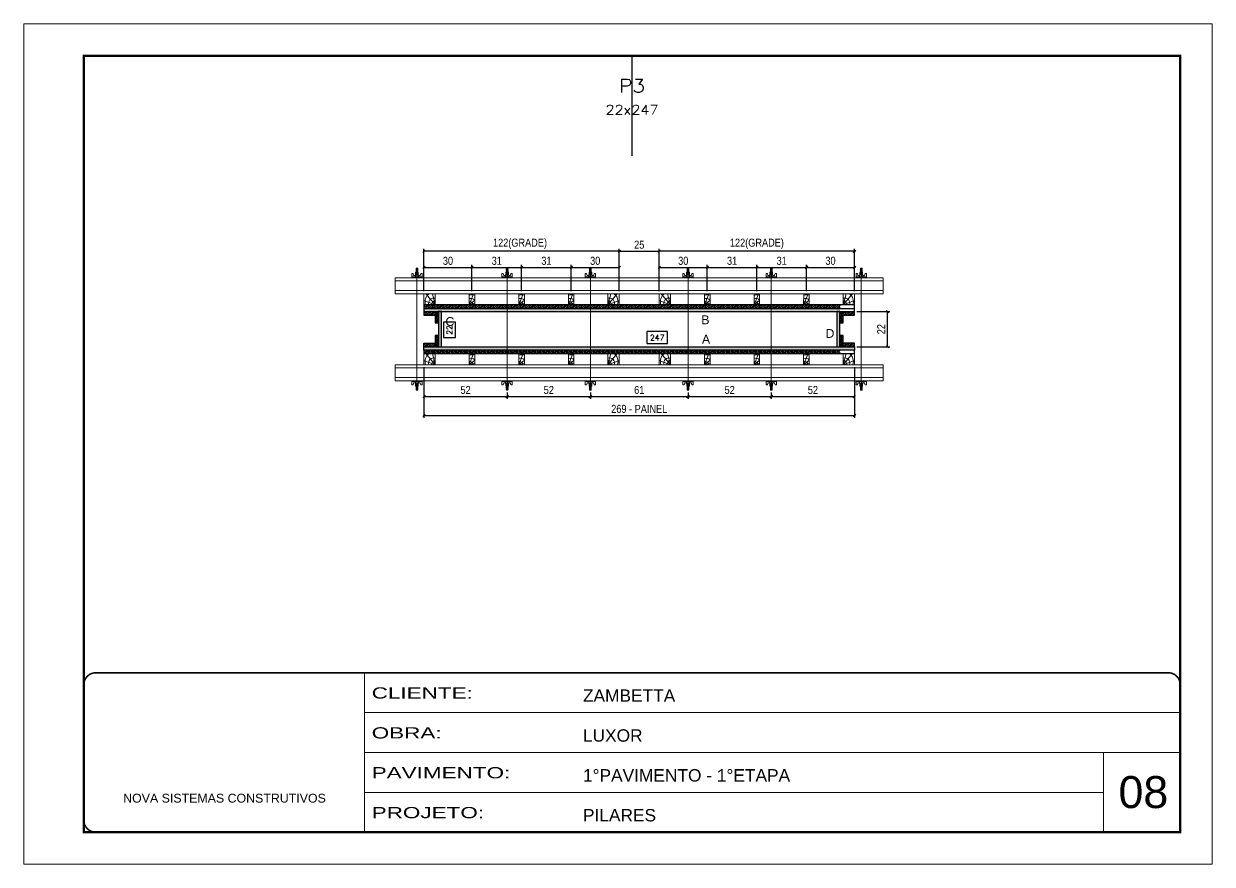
# Model space of a CAD drawing. Extents: x 14400 to 24104, y -21631 to 6985.
# Drawn here: x 19182 to 20667, y 4786 to 5836 of the extents above; entities that cross this region are included whole.
import ezdxf
from ezdxf.enums import TextEntityAlignment as Align

# ---------------------------------------------------------------- set-up
doc = ezdxf.new("R2010")
doc.units = 0
for name, pattern in [('CONTINUO', [0]), ('DASHED', [0.75, 0.5, -0.25]), ('HIDDEN', [0.375, 0.25, -0.125])]:
    doc.linetypes.add(name, pattern=pattern)
for name, color, linetype, lineweight in [('CARIMBO', 255, 'Continuous', 9), ('Folhas', 255, 'Continuous', 9), ('Hachura', 251, 'Continuous', 9), ('Madeira', 126, 'Continuous', 18), ('Perfil Metálico', 224, 'Continuous', 18), ('SARRAFO DE PRESSAO', 251, 'DASHED', 9), ('Texto Seção', 7, 'Continuous', 15)]:
    doc.layers.add(name, color=color, linetype=linetype, lineweight=lineweight)
for name, color, linetype in [('CHAPA', 1, 'Continuous'), ('COTA', 241, 'Continuous'), ('SARRAFO', 251, 'Continuous'), ('Texto de Titulo', 7, 'Continuous'), ('Texto Qtd Sarr', 242, 'Continuous'), ('TEXTO_GERAL', 7, 'Continuous')]:
    doc.layers.add(name, color=color, linetype=linetype)
doc.styles.add('ARIAL', font='arial.ttf')
doc.styles.add('COTA TECNICA 2X', font='techl___.ttf', dxfattribs={"height": 10})
doc.styles.add('ROMANS', font='romans.shx')
doc.styles.add('Tecnologia', font='')
doc.styles.get('Tecnologia').set_extended_font_data('Forgotten Futurist')
doc.dimstyles.new('SECAO PILAR', dxfattribs={"dimtxt": 10, "dimasz": 3, "dimexe": 3, "dimexo": 3, "dimgap": 3, "dimtad": 1, "dimdec": 1, "dimlfac": 0.5, "dimzin": 12, "dimdsep": 46, "dimtxsty": 'COTA TECNICA 2X', "dimblk1": 'OBLIQUE', "dimblk2": 'OBLIQUE', "dimsah": 1, "dimcen": 0.9, "dimclrd": 256, "dimclre": 256, "dimclrt": 256, "dimadec": 1, "dimazin": 3, "dimtfac": 1, "dimtdec": 1, "dimtmove": 0, "dimatfit": 3, "dimfxl": 1, "dimtolj": 1, "dimtzin": 12, "dimarcsym": 0})
doc.dimstyles.new('SECÇÃO 2', dxfattribs={"dimtxt": 7, "dimasz": 6, "dimexe": 0.18, "dimexo": 2, "dimgap": -4, "dimtad": 3, "dimdec": 1, "dimlfac": 0.5, "dimzin": 12, "dimdsep": 46, "dimtxsty": 'ROMANS', "dimblk": 'ARCHTICK', "dimcen": 0.09, "dimse1": 1, "dimse2": 1, "dimsd1": 1, "dimsd2": 1, "dimclrd": 180, "dimclre": 5, "dimclrt": 1, "dimadec": 0, "dimazin": 3, "dimtfac": 1, "dimtdec": 1, "dimtofl": 0, "dimtmove": 0, "dimatfit": 3, "dimldrblk": 'ARCHTICK', "dimfxl": 1, "dimtolj": 1, "dimtzin": 0, "dimarcsym": 0})

# ---------------------------------------------------------------- blocks, each defined once
blk = doc.blocks.new('9999999999')
at = {"color": 30, "linetype": 'CONTINUO'}
for p, q in [((98564.6, 34230.2), (98564.6, 34429.4)), ((98564.6, 34379.6), (99584, 34379.6)), ((98564.6, 34329.8), (99488, 34329.8)), ((99584, 34329.8), (99488, 34329.8)), ((99488, 34329.8), (99488, 34230.2)), ((98564.6, 34280), (99488, 34280))]:
    blk.add_line(p, q, dxfattribs=at)
at = {"color": 30, "linetype": 'CONTINUO', "const_width": 2}
blk.add_lwpolyline([(99584, 34230.2), (99584, 34414.4, 0.414214), (99569, 34429.4), (98229, 34429.4, 0.414214), (98214, 34414.4), (98214, 34245.2, 0.414214), (98229, 34230.2), (99584, 34230.2)], format="xyb", dxfattribs=at)
at = {"layer": 'Folhas'}
blk.add_lwpolyline([(98139, 34190.2), (99624, 34190.2), (99624, 35240.2), (98139, 35240.2)], close=True, dxfattribs=at)
at = {"layer": 'Folhas', "color": 30, "const_width": 3}
blk.add_lwpolyline([(98214, 34230.2), (99584, 34230.2), (99584, 35200.2), (98214, 35200.2)], close=True, dxfattribs=at)
at = {"color": 7, "linetype": 'Continuous', "ltscale": 5, "style": 'ARIAL'}
for s, height, p in [('ZAMBETTA', 15.48, (98837.7, 34393.1)), ('LUXOR', 15.48, (98837.7, 34343.3)), ('1°PAVIMENTO - 1°ETAPA', 15.483, (98837.7, 34293.5)), ('NOVA SISTEMAS CONSTRUTIVOS', 11.059, (98263.2, 34267.2)), ('PILARES', 15.48, (98837.7, 34243.7))]:
    blk.add_text(s, height=height, dxfattribs=at).set_placement(p)
at = {"layer": 'Folhas', "color": 7, "style": 'Tecnologia', "width": 1.5}
for s, p in [('CLIENTE:', (98573.7, 34397.2)), ('OBRA:', (98573.7, 34347.3)), ('PAVIMENTO:', (98573.7, 34297.5)), ('PROJETO:', (98573.7, 34247.7))]:
    blk.add_text(s, height=14, dxfattribs=at).set_placement(p)
blk = doc.blocks.new('*D717')
at = {"layer": 'COTA', "color": 180, "lineweight": -2, "transparency": 16777216}
for p, q in [((19721.4, 5463.3), (19706.4, 5463.3)), ((19706.4, 5463.3), (19706.4, 5444)), ((19721.4, 5444), (19721.4, 5463.3)), ((19706.4, 5444), (19721.4, 5444))]:
    blk.add_line(p, q, dxfattribs=at)
at = {"layer": 'Defpoints', "color": 0, "transparency": 16777216}
for p in [(19721.3, 5476.6), (19721.3, 5432.6), (19725.4, 5432.6)]:
    blk.add_point(p, dxfattribs=at)
at = {"layer": 'COTA', "color": 1, "transparency": 16777216, "insert": (19713.9, 5453.6), "char_height": 7, "attachment_point": 5, "rotation": 90, "style": 'ROMANS'}
blk.add_mtext('\\A1;22', dxfattribs=at)
blk = doc.blocks.new('_ArchTick')
at = {"color": 0, "linetype": 'ByBlock', "const_width": 0.15}
blk.add_lwpolyline([(-0.5, -0.5), (0.5, 0.5)], dxfattribs=at)
blk = doc.blocks.new('*D718')
at = {"layer": 'COTA', "color": 180, "lineweight": -2, "transparency": 16777216}
for p, q in [((19986.5, 5451.6), (19960.5, 5451.6)), ((19960.5, 5451.6), (19960.5, 5436.6)), ((19986.5, 5436.6), (19986.5, 5451.6)), ((19960.5, 5436.6), (19986.5, 5436.6))]:
    blk.add_line(p, q, dxfattribs=at)
at = {"layer": 'Defpoints', "color": 0, "transparency": 16777216}
for p in [(19704, 5432.6), (20198, 5432.6), (20198, 5432.6)]:
    blk.add_point(p, dxfattribs=at)
at = {"layer": 'COTA', "color": 1, "transparency": 16777216, "insert": (19973.5, 5444.1), "char_height": 7, "attachment_point": 5, "style": 'ROMANS'}
blk.add_mtext('\\A1;247', dxfattribs=at)
blk = doc.blocks.new('_Oblique')
at = {"color": 0, "linetype": 'ByBlock', "lineweight": -2}
blk.add_line((-0.5, -0.5), (0.5, 0.5), dxfattribs=at)
blk = doc.blocks.new('*D719')
at = {"layer": 'COTA', "lineweight": -2, "transparency": 16777216}
for p, q in [((19682, 5407.2), (19682, 5343.9)), ((20220, 5407.2), (20220, 5343.9)), ((19682, 5346.9), (20220, 5346.9))]:
    blk.add_line(p, q, dxfattribs=at)
at = {"layer": 'Defpoints', "color": 0, "transparency": 16777216}
for p in [(19682, 5410.2), (20220, 5410.2), (20220, 5346.9)]:
    blk.add_point(p, dxfattribs=at)
at = {"layer": 'COTA', "lineweight": -2, "transparency": 16777216, "xscale": 3, "yscale": 3, "zscale": 3, "rotation": 180}
blk.add_blockref('_Oblique', (19682, 5346.9), dxfattribs=at)
at = {"layer": 'COTA', "lineweight": -2, "transparency": 16777216, "xscale": 3, "yscale": 3, "zscale": 3}
blk.add_blockref('_Oblique', (20220, 5346.9), dxfattribs=at)
at = {"layer": 'COTA', "transparency": 16777216, "insert": (19951, 5355), "char_height": 10, "attachment_point": 5, "style": 'COTA TECNICA 2X'}
blk.add_mtext('\\A1;269 - PAINEL', dxfattribs=at)
blk = doc.blocks.new('*D720')
at = {"layer": 'COTA', "lineweight": -2, "transparency": 16777216}
for p, q in [((19682, 5407.2), (19682, 5367.5)), ((19682, 5370.5), (19786, 5370.5)), ((19786, 5375.4), (19786, 5367.5))]:
    blk.add_line(p, q, dxfattribs=at)
at = {"layer": 'Defpoints', "color": 0, "transparency": 16777216}
for p in [(19682, 5410.2), (19786, 5378.4), (19786, 5370.5)]:
    blk.add_point(p, dxfattribs=at)
at = {"layer": 'COTA', "lineweight": -2, "transparency": 16777216, "xscale": 3, "yscale": 3, "zscale": 3, "rotation": 180}
blk.add_blockref('_Oblique', (19682, 5370.5), dxfattribs=at)
at = {"layer": 'COTA', "lineweight": -2, "transparency": 16777216, "xscale": 3, "yscale": 3, "zscale": 3}
blk.add_blockref('_Oblique', (19786, 5370.5), dxfattribs=at)
at = {"layer": 'COTA', "transparency": 16777216, "insert": (19734, 5378.6), "char_height": 10, "attachment_point": 5, "style": 'COTA TECNICA 2X'}
blk.add_mtext('\\A1;52', dxfattribs=at)
blk = doc.blocks.new('C')
at = {"layer": 'Hachura', "color": 0}
for p, q in [((0, 3.22), (0, -3.22)), ((0.45, 3.22), (0, 3.22)), ((0.46, 3.16), (0, 3.16)), ((0.46, 3.05), (0, 3.05)), ((0.46, 2.88), (0, 2.88)), ((0, 2.75), (0, -1.16)), ((0.46, 2.65), (0, 2.65)), ((0.46, 2.23), (0, 2.23)), ((0.46, 1.51), (0, 1.51)), ((0.39, 0.49), (0.17, 0.49)), ((0.45, -3.23), (0.45, 3.22)), ((0.45, 3.22), (2.58, 3.22)), ((1.74, 0.97), (0.45, 0.97)), ((1.45, 0.1), (0.45, 0.1)), ((1.35, 1.94), (1.35, 0.96)), ((2.58, 2.39), (1.47, 2.09)), ((1.74, -0.97), (1.74, 0.97)), ((1.74, 0.97), (1.74, 0.84)), ((1.74, 0.97), (1.74, 0.84)), ((1.74, 0.84), (3.35, 0.84)), ((3.35, 0.45), (1.74, 0.45)), ((2.58, 3.22), (2.58, 2.39)), ((3.32, 0.84), (3.32, -0.84)), ((3.35, 0.84), (3.35, -0.84)), ((3.68, 0.45), (3.35, 0.45)), ((3.84, -0.52), (3.35, 0.45)), ((3.35, 0.06), (3.67, -0.57)), ((3.68, 0.45), (4.16, -0.52)), ((3.72, 0.5), (4.25, -0.57)), ((4.37, -0.55), (3.83, 0.53)), ((4.15, 0.45), (3.93, 0.45)), ((4.42, -0.52), (3.93, 0.45)), ((4.15, 0.45), (4.26, 0.45)), ((4.26, 0.45), (4.74, -0.52)), ((4.3, 0.5), (4.83, -0.57)), ((4.95, -0.55), (4.41, 0.53)), ((4.51, 0.45), (4.84, 0.45)), ((5, -0.52), (4.51, 0.45)), ((4.84, 0.45), (5.32, -0.52)), ((4.88, 0.5), (5.41, -0.57)), ((5.53, -0.55), (4.99, 0.53)), ((5.58, -0.52), (5.09, 0.45)), ((5.42, 0.45), (5.09, 0.45)), ((5.58, -0.52), (5.09, 0.45)), ((5.42, 0.45), (5.74, -0.19)), ((5.46, 0.5), (5.74, -0.07)), ((5.74, 0.19), (5.57, 0.53)), ((5.74, 0.32), (5.68, 0.45)), ((5.68, 0.45), (5.74, 0.45)), ((5.74, 0.45), (5.9, 0.29)), ((5.74, 0.45), (5.74, -0.52)), ((5.9, -0.36), (5.9, 0.29)), ((0.45, 0), (0, 0)), ((0.46, -1.52), (0, -1.52)), ((0.46, -2.23), (0, -2.23)), ((0.46, -2.65), (0, -2.65)), ((0.46, -2.88), (0, -2.88)), ((0.46, -3.05), (0, -3.05)), ((0.46, -3.16), (0, -3.16)), ((0, -3.22), (2.57, -3.22)), ((0.08, -0.48), (0.29, -0.48)), ((0.29, -0.48), (0.4, -0.48)), ((0.45, 0), (0.45, -0.97)), ((0.45, -0.16), (1.45, -0.16)), ((0.45, -0.65), (0.45, -0.32)), ((0.45, -3.23), (0.45, -0.65)), ((0.45, -0.97), (1.74, -0.97)), ((1.35, -1.94), (1.35, -0.97)), ((2.58, -2.39), (1.47, -2.1)), ((3.35, -0.32), (1.74, -0.32)), ((3.35, -0.84), (1.74, -0.84)), ((2.58, -3.23), (2.58, -2.39)), ((3.35, -0.07), (3.58, -0.52)), ((3.35, -0.52), (3.58, -0.52)), ((3.84, -0.52), (4.16, -0.52)), ((4.42, -0.52), (4.74, -0.52)), ((4.63, -0.52), (4.74, -0.52)), ((5, -0.52), (5.32, -0.52)), ((5.58, -0.52), (5.74, -0.52)), ((5.74, -0.52), (5.9, -0.36)), ((5.74, -0.52), (5.74, -0.52))]:
    blk.add_line(p, q, dxfattribs=at)
for centre, radius, start, end in [((1.52, 1.94), 0.161, 104.74356, 180), ((1.44, -0.03), 0.129, 272.69497, 87.30503), ((3.81, 0.39), 0.143, 25.56881, 154.43119), ((4.39, 0.39), 0.143, 25.56881, 154.43119), ((4.97, 0.39), 0.143, 25.56881, 154.43119), ((5.55, 0.39), 0.143, 25.56881, 154.43119), ((0.17, -0.37), 0.174, 221.74404, 317.85924), ((1.52, -1.94), 0.161, 180, 255.25644), ((3.71, -0.4), 0.174, 222.14076, 318.25596), ((4.29, -0.4), 0.174, 222.14076, 318.25596), ((4.87, -0.4), 0.174, 222.14076, 318.25596), ((5.45, -0.4), 0.174, 222.14076, 318.25596), ((5.61, -0.4), 0.174, 317.85924, 318.25596)]:
    blk.add_arc(centre, radius, start, end, dxfattribs=at)
blk = doc.blocks.new('*D721')
at = {"layer": 'COTA', "lineweight": -2, "transparency": 16777216}
for p, q in [((20012, 5375.4), (20012, 5367.5)), ((20012, 5370.5), (20116, 5370.5)), ((20116, 5375.4), (20116, 5367.5))]:
    blk.add_line(p, q, dxfattribs=at)
at = {"layer": 'Defpoints', "color": 0, "transparency": 16777216}
for p in [(20012, 5378.4), (20116, 5378.4), (20116, 5370.5)]:
    blk.add_point(p, dxfattribs=at)
at = {"layer": 'COTA', "lineweight": -2, "transparency": 16777216, "xscale": 3, "yscale": 3, "zscale": 3, "rotation": 180}
blk.add_blockref('_Oblique', (20012, 5370.5), dxfattribs=at)
at = {"layer": 'COTA', "lineweight": -2, "transparency": 16777216, "xscale": 3, "yscale": 3, "zscale": 3}
blk.add_blockref('_Oblique', (20116, 5370.5), dxfattribs=at)
at = {"layer": 'COTA', "transparency": 16777216, "insert": (20064, 5378.6), "char_height": 10, "attachment_point": 5, "style": 'COTA TECNICA 2X'}
blk.add_mtext('\\A1;52', dxfattribs=at)
blk = doc.blocks.new('*D702')
at = {"layer": 'COTA', "lineweight": -2, "transparency": 16777216}
for p, q in [((20223, 5476.6), (20264.3, 5476.6)), ((20261.3, 5432.6), (20261.3, 5476.6)), ((20223, 5432.6), (20264.3, 5432.6))]:
    blk.add_line(p, q, dxfattribs=at)
at = {"layer": 'Defpoints', "color": 0, "transparency": 16777216}
for p in [(20220, 5476.6), (20261.3, 5476.6), (20220, 5432.6)]:
    blk.add_point(p, dxfattribs=at)
at = {"layer": 'COTA', "lineweight": -2, "transparency": 16777216, "xscale": 3, "yscale": 3, "zscale": 3}
for p, rotation in [((20261.3, 5476.6), 90), ((20261.3, 5432.6), 270)]:
    blk.add_blockref('_Oblique', p, dxfattribs=dict(at, rotation=rotation))
at = {"layer": 'COTA', "transparency": 16777216, "insert": (20253.3, 5454.6), "char_height": 10, "attachment_point": 5, "rotation": 90, "style": 'COTA TECNICA 2X'}
blk.add_mtext('\\A1;22', dxfattribs=at)
blk = doc.blocks.new('*D703')
at = {"layer": 'COTA', "lineweight": -2, "transparency": 16777216}
for p, q in [((19786, 5375.4), (19786, 5367.5)), ((19786, 5370.5), (19890, 5370.5)), ((19890, 5375.4), (19890, 5367.5))]:
    blk.add_line(p, q, dxfattribs=at)
at = {"layer": 'Defpoints', "color": 0, "transparency": 16777216}
for p in [(19786, 5378.4), (19890, 5378.4), (19890, 5370.5)]:
    blk.add_point(p, dxfattribs=at)
at = {"layer": 'COTA', "lineweight": -2, "transparency": 16777216, "xscale": 3, "yscale": 3, "zscale": 3, "rotation": 180}
blk.add_blockref('_Oblique', (19786, 5370.5), dxfattribs=at)
at = {"layer": 'COTA', "lineweight": -2, "transparency": 16777216, "xscale": 3, "yscale": 3, "zscale": 3}
blk.add_blockref('_Oblique', (19890, 5370.5), dxfattribs=at)
at = {"layer": 'COTA', "transparency": 16777216, "insert": (19838, 5378.6), "char_height": 10, "attachment_point": 5, "style": 'COTA TECNICA 2X'}
blk.add_mtext('\\A1;52', dxfattribs=at)
blk = doc.blocks.new('PONTALETE')
at = {"layer": 'Madeira'}
for q in [(2.71, 7), (7, 5.76), (7, 1.74)]:
    blk.add_line((0, 0), q, dxfattribs=at)
blk.add_lwpolyline([(0, 0), (7, 0), (7, 7), (0, 7)], close=True, dxfattribs=at)
for centre, radius, start, end in [((2.04, 0.06), 6.23, 37.28179, 109.09128), ((1.09, 0.9), 3.19, 343.60304, 109.98471), ((-0.21, -0.78), 3.09, 14.63219, 86.0383)]:
    blk.add_arc(centre, radius, start, end, dxfattribs=at)
blk = doc.blocks.new('MEIO PONTALETE')
at = {"layer": 'Madeira'}
for q in [(2.71, 7), (3.5, 2.88), (3.5, 0.87)]:
    blk.add_line((0, 0), q, dxfattribs=at)
blk.add_lwpolyline([(0, 0), (3.5, 0), (3.5, 7), (0, 7)], close=True, dxfattribs=at)
for centre, radius, start, end in [((2.04, 0.06), 6.23, 76.44987, 109.09128), ((1.09, 0.9), 3.19, 40.90626, 109.98471), ((-0.21, -0.78), 3.09, 14.63219, 86.0383)]:
    blk.add_arc(centre, radius, start, end, dxfattribs=at)
blk = doc.blocks.new('*D704')
at = {"layer": 'COTA', "lineweight": -2, "transparency": 16777216}
for p, q in [((19976, 5502), (19976, 5534.8)), ((19976, 5531.8), (20036, 5531.8)), ((20036, 5502), (20036, 5534.8))]:
    blk.add_line(p, q, dxfattribs=at)
at = {"layer": 'Defpoints', "color": 0, "transparency": 16777216}
for p in [(20036, 5531.8), (19976, 5499), (20036, 5499)]:
    blk.add_point(p, dxfattribs=at)
at = {"layer": 'COTA', "lineweight": -2, "transparency": 16777216, "xscale": 3, "yscale": 3, "zscale": 3, "rotation": 180}
blk.add_blockref('_Oblique', (19976, 5531.8), dxfattribs=at)
at = {"layer": 'COTA', "lineweight": -2, "transparency": 16777216, "xscale": 3, "yscale": 3, "zscale": 3}
blk.add_blockref('_Oblique', (20036, 5531.8), dxfattribs=at)
at = {"layer": 'COTA', "transparency": 16777216, "insert": (20006, 5540), "char_height": 10, "attachment_point": 5, "style": 'COTA TECNICA 2X'}
blk.add_mtext('\\A1;30', dxfattribs=at)
blk = doc.blocks.new('*D705')
at = {"layer": 'COTA', "lineweight": -2, "transparency": 16777216}
for p, q in [((19976, 5502), (19976, 5554.9)), ((20220, 5501.9), (20220, 5554.9)), ((20220, 5551.9), (19976, 5551.9))]:
    blk.add_line(p, q, dxfattribs=at)
at = {"layer": 'Defpoints', "color": 0, "transparency": 16777216}
for p in [(19976, 5551.9), (19976, 5499), (20220, 5498.9)]:
    blk.add_point(p, dxfattribs=at)
at = {"layer": 'COTA', "lineweight": -2, "transparency": 16777216, "xscale": 3, "yscale": 3, "zscale": 3, "rotation": 180}
blk.add_blockref('_Oblique', (19976, 5551.9), dxfattribs=at)
at = {"layer": 'COTA', "lineweight": -2, "transparency": 16777216, "xscale": 3, "yscale": 3, "zscale": 3}
blk.add_blockref('_Oblique', (20220, 5551.9), dxfattribs=at)
at = {"layer": 'COTA', "transparency": 16777216, "insert": (20098, 5561.2), "char_height": 10, "attachment_point": 5, "style": 'COTA TECNICA 2X'}
blk.add_mtext('\\A1;122(GRADE)', dxfattribs=at)
blk = doc.blocks.new('*D706')
at = {"layer": 'COTA', "lineweight": -2, "transparency": 16777216}
for p, q in [((20036, 5502), (20036, 5534.8)), ((20036, 5531.8), (20098, 5531.8)), ((20098, 5502), (20098, 5534.8))]:
    blk.add_line(p, q, dxfattribs=at)
at = {"layer": 'Defpoints', "color": 0, "transparency": 16777216}
for p in [(20098, 5531.8), (20036, 5499), (20098, 5499)]:
    blk.add_point(p, dxfattribs=at)
at = {"layer": 'COTA', "lineweight": -2, "transparency": 16777216, "xscale": 3, "yscale": 3, "zscale": 3, "rotation": 180}
blk.add_blockref('_Oblique', (20036, 5531.8), dxfattribs=at)
at = {"layer": 'COTA', "lineweight": -2, "transparency": 16777216, "xscale": 3, "yscale": 3, "zscale": 3}
blk.add_blockref('_Oblique', (20098, 5531.8), dxfattribs=at)
at = {"layer": 'COTA', "transparency": 16777216, "insert": (20067, 5540), "char_height": 10, "attachment_point": 5, "style": 'COTA TECNICA 2X'}
blk.add_mtext('\\A1;31', dxfattribs=at)
blk = doc.blocks.new('*D707')
at = {"layer": 'COTA', "lineweight": -2, "transparency": 16777216}
for p, q in [((20098, 5502), (20098, 5534.8)), ((20098, 5531.8), (20160, 5531.8)), ((20160, 5502), (20160, 5534.8))]:
    blk.add_line(p, q, dxfattribs=at)
at = {"layer": 'Defpoints', "color": 0, "transparency": 16777216}
for p in [(20160, 5531.8), (20098, 5499), (20160, 5499)]:
    blk.add_point(p, dxfattribs=at)
at = {"layer": 'COTA', "lineweight": -2, "transparency": 16777216, "xscale": 3, "yscale": 3, "zscale": 3, "rotation": 180}
blk.add_blockref('_Oblique', (20098, 5531.8), dxfattribs=at)
at = {"layer": 'COTA', "lineweight": -2, "transparency": 16777216, "xscale": 3, "yscale": 3, "zscale": 3}
blk.add_blockref('_Oblique', (20160, 5531.8), dxfattribs=at)
at = {"layer": 'COTA', "transparency": 16777216, "insert": (20129, 5540), "char_height": 10, "attachment_point": 5, "style": 'COTA TECNICA 2X'}
blk.add_mtext('\\A1;31', dxfattribs=at)
blk = doc.blocks.new('*D708')
at = {"layer": 'COTA', "lineweight": -2, "transparency": 16777216}
for p, q in [((20160, 5502), (20160, 5534.8)), ((20160, 5531.8), (20220, 5531.8)), ((20220, 5502), (20220, 5534.8))]:
    blk.add_line(p, q, dxfattribs=at)
at = {"layer": 'Defpoints', "color": 0, "transparency": 16777216}
for p in [(20220, 5531.8), (20160, 5499), (20220, 5499)]:
    blk.add_point(p, dxfattribs=at)
at = {"layer": 'COTA', "lineweight": -2, "transparency": 16777216, "xscale": 3, "yscale": 3, "zscale": 3, "rotation": 180}
blk.add_blockref('_Oblique', (20160, 5531.8), dxfattribs=at)
at = {"layer": 'COTA', "lineweight": -2, "transparency": 16777216, "xscale": 3, "yscale": 3, "zscale": 3}
blk.add_blockref('_Oblique', (20220, 5531.8), dxfattribs=at)
at = {"layer": 'COTA', "transparency": 16777216, "insert": (20190, 5540), "char_height": 10, "attachment_point": 5, "style": 'COTA TECNICA 2X'}
blk.add_mtext('\\A1;30', dxfattribs=at)
blk = doc.blocks.new('*D709')
at = {"layer": 'COTA', "lineweight": -2, "transparency": 16777216}
for p, q in [((19682, 5502), (19682, 5534.8)), ((19682, 5531.8), (19742, 5531.8)), ((19742, 5502), (19742, 5534.8))]:
    blk.add_line(p, q, dxfattribs=at)
at = {"layer": 'Defpoints', "color": 0, "transparency": 16777216}
for p in [(19742, 5531.8), (19682, 5499), (19742, 5499)]:
    blk.add_point(p, dxfattribs=at)
at = {"layer": 'COTA', "lineweight": -2, "transparency": 16777216, "xscale": 3, "yscale": 3, "zscale": 3, "rotation": 180}
blk.add_blockref('_Oblique', (19682, 5531.8), dxfattribs=at)
at = {"layer": 'COTA', "lineweight": -2, "transparency": 16777216, "xscale": 3, "yscale": 3, "zscale": 3}
blk.add_blockref('_Oblique', (19742, 5531.8), dxfattribs=at)
at = {"layer": 'COTA', "transparency": 16777216, "insert": (19712, 5540), "char_height": 10, "attachment_point": 5, "style": 'COTA TECNICA 2X'}
blk.add_mtext('\\A1;30', dxfattribs=at)
blk = doc.blocks.new('*D710')
at = {"layer": 'COTA', "lineweight": -2, "transparency": 16777216}
for p, q in [((19682, 5502), (19682, 5554.9)), ((19926, 5501.9), (19926, 5554.9)), ((19926, 5551.9), (19682, 5551.9))]:
    blk.add_line(p, q, dxfattribs=at)
at = {"layer": 'Defpoints', "color": 0, "transparency": 16777216}
for p in [(19682, 5551.9), (19682, 5499), (19926, 5498.9)]:
    blk.add_point(p, dxfattribs=at)
at = {"layer": 'COTA', "lineweight": -2, "transparency": 16777216, "xscale": 3, "yscale": 3, "zscale": 3, "rotation": 180}
blk.add_blockref('_Oblique', (19682, 5551.9), dxfattribs=at)
at = {"layer": 'COTA', "lineweight": -2, "transparency": 16777216, "xscale": 3, "yscale": 3, "zscale": 3}
blk.add_blockref('_Oblique', (19926, 5551.9), dxfattribs=at)
at = {"layer": 'COTA', "transparency": 16777216, "insert": (19802, 5561.2), "char_height": 10, "attachment_point": 5, "style": 'COTA TECNICA 2X'}
blk.add_mtext('\\A1;122(GRADE)', dxfattribs=at)
blk = doc.blocks.new('*D711')
at = {"layer": 'COTA', "lineweight": -2, "transparency": 16777216}
for p, q in [((19742, 5502), (19742, 5534.8)), ((19742, 5531.8), (19804, 5531.8)), ((19804, 5502), (19804, 5534.8))]:
    blk.add_line(p, q, dxfattribs=at)
at = {"layer": 'Defpoints', "color": 0, "transparency": 16777216}
for p in [(19804, 5531.8), (19742, 5499), (19804, 5499)]:
    blk.add_point(p, dxfattribs=at)
at = {"layer": 'COTA', "lineweight": -2, "transparency": 16777216, "xscale": 3, "yscale": 3, "zscale": 3, "rotation": 180}
blk.add_blockref('_Oblique', (19742, 5531.8), dxfattribs=at)
at = {"layer": 'COTA', "lineweight": -2, "transparency": 16777216, "xscale": 3, "yscale": 3, "zscale": 3}
blk.add_blockref('_Oblique', (19804, 5531.8), dxfattribs=at)
at = {"layer": 'COTA', "transparency": 16777216, "insert": (19773, 5540), "char_height": 10, "attachment_point": 5, "style": 'COTA TECNICA 2X'}
blk.add_mtext('\\A1;31', dxfattribs=at)
blk = doc.blocks.new('*D712')
at = {"layer": 'COTA', "lineweight": -2, "transparency": 16777216}
for p, q in [((19804, 5502), (19804, 5534.8)), ((19804, 5531.8), (19866, 5531.8)), ((19866, 5502), (19866, 5534.8))]:
    blk.add_line(p, q, dxfattribs=at)
at = {"layer": 'Defpoints', "color": 0, "transparency": 16777216}
for p in [(19866, 5531.8), (19804, 5499), (19866, 5499)]:
    blk.add_point(p, dxfattribs=at)
at = {"layer": 'COTA', "lineweight": -2, "transparency": 16777216, "xscale": 3, "yscale": 3, "zscale": 3, "rotation": 180}
blk.add_blockref('_Oblique', (19804, 5531.8), dxfattribs=at)
at = {"layer": 'COTA', "lineweight": -2, "transparency": 16777216, "xscale": 3, "yscale": 3, "zscale": 3}
blk.add_blockref('_Oblique', (19866, 5531.8), dxfattribs=at)
at = {"layer": 'COTA', "transparency": 16777216, "insert": (19835, 5540), "char_height": 10, "attachment_point": 5, "style": 'COTA TECNICA 2X'}
blk.add_mtext('\\A1;31', dxfattribs=at)
blk = doc.blocks.new('*D713')
at = {"layer": 'COTA', "lineweight": -2, "transparency": 16777216}
for p, q in [((19866, 5502), (19866, 5534.8)), ((19866, 5531.8), (19926, 5531.8)), ((19926, 5502), (19926, 5534.8))]:
    blk.add_line(p, q, dxfattribs=at)
at = {"layer": 'Defpoints', "color": 0, "transparency": 16777216}
for p in [(19926, 5531.8), (19866, 5499), (19926, 5499)]:
    blk.add_point(p, dxfattribs=at)
at = {"layer": 'COTA', "lineweight": -2, "transparency": 16777216, "xscale": 3, "yscale": 3, "zscale": 3, "rotation": 180}
blk.add_blockref('_Oblique', (19866, 5531.8), dxfattribs=at)
at = {"layer": 'COTA', "lineweight": -2, "transparency": 16777216, "xscale": 3, "yscale": 3, "zscale": 3}
blk.add_blockref('_Oblique', (19926, 5531.8), dxfattribs=at)
at = {"layer": 'COTA', "transparency": 16777216, "insert": (19896, 5540), "char_height": 10, "attachment_point": 5, "style": 'COTA TECNICA 2X'}
blk.add_mtext('\\A1;30', dxfattribs=at)
blk = doc.blocks.new('*D714')
at = {"layer": 'COTA', "lineweight": -2, "transparency": 16777216}
for p, q in [((19926, 5501.9), (19926, 5554.9)), ((19976, 5502), (19976, 5554.9)), ((19926, 5551.9), (19976, 5551.9))]:
    blk.add_line(p, q, dxfattribs=at)
at = {"layer": 'Defpoints', "color": 0, "transparency": 16777216}
for p in [(19976, 5551.9), (19926, 5498.9), (19976, 5499)]:
    blk.add_point(p, dxfattribs=at)
at = {"layer": 'COTA', "lineweight": -2, "transparency": 16777216, "xscale": 3, "yscale": 3, "zscale": 3, "rotation": 180}
blk.add_blockref('_Oblique', (19926, 5551.9), dxfattribs=at)
at = {"layer": 'COTA', "lineweight": -2, "transparency": 16777216, "xscale": 3, "yscale": 3, "zscale": 3}
blk.add_blockref('_Oblique', (19976, 5551.9), dxfattribs=at)
at = {"layer": 'COTA', "transparency": 16777216, "insert": (19951, 5560.1), "char_height": 10, "attachment_point": 5, "style": 'COTA TECNICA 2X'}
blk.add_mtext('\\A1;25', dxfattribs=at)
blk = doc.blocks.new('*D715')
at = {"layer": 'COTA', "lineweight": -2, "transparency": 16777216}
for p, q in [((20219.9, 5407.2), (20219.9, 5367.5)), ((20116, 5375.4), (20116, 5367.5)), ((20116, 5370.5), (20219.9, 5370.5))]:
    blk.add_line(p, q, dxfattribs=at)
at = {"layer": 'Defpoints', "color": 0, "transparency": 16777216}
for p in [(20219.9, 5410.2), (20116, 5378.4), (20219.9, 5370.5)]:
    blk.add_point(p, dxfattribs=at)
at = {"layer": 'COTA', "lineweight": -2, "transparency": 16777216, "xscale": 3, "yscale": 3, "zscale": 3, "rotation": 180}
blk.add_blockref('_Oblique', (20116, 5370.5), dxfattribs=at)
at = {"layer": 'COTA', "lineweight": -2, "transparency": 16777216, "xscale": 3, "yscale": 3, "zscale": 3}
blk.add_blockref('_Oblique', (20219.9, 5370.5), dxfattribs=at)
at = {"layer": 'COTA', "transparency": 16777216, "insert": (20168, 5378.6), "char_height": 10, "attachment_point": 5, "style": 'COTA TECNICA 2X'}
blk.add_mtext('\\A1;52', dxfattribs=at)
blk = doc.blocks.new('*D716')
at = {"layer": 'COTA', "lineweight": -2, "transparency": 16777216}
for p, q in [((19890, 5375.4), (19890, 5367.5)), ((19890, 5370.5), (20012, 5370.5)), ((20012, 5375.4), (20012, 5367.5))]:
    blk.add_line(p, q, dxfattribs=at)
at = {"layer": 'Defpoints', "color": 0, "transparency": 16777216}
for p in [(19890, 5378.4), (20012, 5378.4), (20012, 5370.5)]:
    blk.add_point(p, dxfattribs=at)
at = {"layer": 'COTA', "lineweight": -2, "transparency": 16777216, "xscale": 3, "yscale": 3, "zscale": 3, "rotation": 180}
blk.add_blockref('_Oblique', (19890, 5370.5), dxfattribs=at)
at = {"layer": 'COTA', "lineweight": -2, "transparency": 16777216, "xscale": 3, "yscale": 3, "zscale": 3}
blk.add_blockref('_Oblique', (20012, 5370.5), dxfattribs=at)
at = {"layer": 'COTA', "transparency": 16777216, "insert": (19951, 5378.6), "char_height": 10, "attachment_point": 5, "style": 'COTA TECNICA 2X'}
blk.add_mtext('\\A1;61', dxfattribs=at)
blk = doc.blocks.new('titulo1')
at = {"layer": 'Defpoints', "color": 252, "linetype": 'HIDDEN', "ltscale": 2}
blk.add_line((0, 0), (0, 125), dxfattribs=at)
at = {"layer": 'Defpoints', "style": 'ROMANS', "oblique": 15}
blk.add_attdef('FOLHA', text='', height=10, dxfattribs=at).set_placement((0, 15.6), align=Align.MIDDLE_CENTER)
at = {"layer": 'Texto Qtd Sarr', "color": 3, "style": 'ROMANS', "oblique": 15}
for tag, height, p in [('TITULO', 17, (0, 71.4)), ('SEÇÃO', 12, (0, 41.5))]:
    blk.add_attdef(tag, text='', height=height, dxfattribs=at).set_placement(p, align=Align.MIDDLE_CENTER)

msp = doc.modelspace()

# ---------------------------------------------------------------- hatches: boundary and pattern name
at = {"layer": 'Hachura'}
h = msp.add_hatch(dxfattribs=at)
h.set_pattern_fill('ANSI31', color=256, scale=0.5, angle=180, style=0)
h.set_pattern_definition([(225, (10586.0001, -17444.4557), (1.12253202, -1.12253202), [])])
h.paths.add_polyline_path([(20201.95, 5484.95), (20201.95, 5480.55), (19681.95, 5480.55), (19681.95, 5484.95)])
h = msp.add_hatch(color=256, dxfattribs=at)
h.dxf.hatch_style = 1
h.paths.add_polyline_path([(20201.95, 5476.54), (20201.95, 5480.54), (19681.95, 5480.55), (19681.95, 5476.55)])
h = msp.add_hatch(dxfattribs=at)
h.set_pattern_fill('ANSI31', color=256, scale=0.5, angle=180, style=0)
h.set_pattern_definition([(225, (10558.0001, -17452.8557), (1.12253202, -1.12253202), [])])
h.paths.add_polyline_path([(19695.95, 5476.55), (19695.95, 5472.15), (19681.95, 5472.15), (19681.95, 5476.55)])
h = msp.add_hatch(dxfattribs=at)
h.set_pattern_fill('ANSI31', color=256, scale=0.5, angle=270, style=0)
h.set_pattern_definition([(315, (42591.7601, -4026.3994), (1.12253202, 1.12253202), [])])
h.paths.add_polyline_path([(19700.35, 5462.55), (19695.95, 5462.55), (19695.95, 5476.55), (19700.35, 5476.55)])
h = msp.add_hatch(color=256, dxfattribs=at)
h.dxf.hatch_style = 1
h.paths.add_polyline_path([(19700.35, 5432.55), (19703.95, 5432.55), (19703.95, 5476.55), (19700.35, 5476.55)])
h = msp.add_hatch(color=256, dxfattribs=at)
h.dxf.hatch_style = 1
h.paths.add_polyline_path([(20197.95, 5432.55), (20201.55, 5432.55), (20201.55, 5476.55), (20197.95, 5476.55)])
h = msp.add_hatch(dxfattribs=at)
h.set_pattern_fill('ANSI31', color=256, scale=0.5, angle=270, style=0)
h.set_pattern_definition([(315, (43097.3601, -4026.3994), (1.12253202, 1.12253202), [])])
h.paths.add_polyline_path([(20205.95, 5462.55), (20201.55, 5462.55), (20201.55, 5476.55), (20205.95, 5476.55)])
h = msp.add_hatch(dxfattribs=at)
h.set_pattern_fill('ANSI31', color=256, scale=0.5, angle=180, style=0)
h.set_pattern_definition([(225, (11082.0001, -17452.8557), (1.12253202, -1.12253202), [])])
h.paths.add_polyline_path([(20219.95, 5476.55), (20219.95, 5472.15), (20205.95, 5472.15), (20205.95, 5476.55)])
h = msp.add_hatch(dxfattribs=at)
h.set_pattern_fill('ANSI31', color=256, scale=0.5, angle=180, style=0)
h.set_pattern_definition([(225, (10558.0001, -17458.8557), (1.12253202, -1.12253202), [])])
h.paths.add_polyline_path([(19695.95, 5432.55), (19695.95, 5436.95), (19681.95, 5436.95), (19681.95, 5432.55)])
h = msp.add_hatch(dxfattribs=at)
h.set_pattern_fill('ANSI31', color=256, scale=0.5, angle=270, style=0)
h.set_pattern_definition([(315, (42591.7601, -4056.3994), (1.12253202, 1.12253202), [])])
h.paths.add_polyline_path([(19700.35, 5432.55), (19695.95, 5432.55), (19695.95, 5446.55), (19700.35, 5446.55)])
h = msp.add_hatch(dxfattribs=at)
h.set_pattern_fill('ANSI31', color=256, scale=0.5, angle=270, style=0)
h.set_pattern_definition([(315, (43097.3601, -4056.3994), (1.12253202, 1.12253202), [])])
h.paths.add_polyline_path([(20205.95, 5432.55), (20201.55, 5432.55), (20201.55, 5446.55), (20205.95, 5446.55)])
h = msp.add_hatch(dxfattribs=at)
h.set_pattern_fill('ANSI31', color=256, scale=0.5, angle=180, style=0)
h.set_pattern_definition([(225, (10717.0001, -17458.8557), (1.12253202, -1.12253202), [])])
h.paths.add_polyline_path([(20205.95, 5432.55), (20205.95, 5436.95), (20219.95, 5436.95), (20219.95, 5432.55)])
h = msp.add_hatch(color=256, dxfattribs=at)
h.dxf.hatch_style = 1
h.paths.add_polyline_path([(20219.95, 5432.55), (20219.95, 5428.55), (19681.95, 5428.55), (19681.95, 5432.55)])
h = msp.add_hatch(dxfattribs=at)
h.set_pattern_fill('ANSI31', color=256, scale=0.5, angle=180, style=0)
h.set_pattern_definition([(225, (10586.0001, -17500.8557), (1.12253202, -1.12253202), [])])
h.paths.add_polyline_path([(20201.95, 5428.55), (20201.95, 5424.15), (19681.95, 5424.15), (19681.95, 5428.55)])

# ---------------------------------------------------------------- linework, layer by layer
at = {"layer": 'CHAPA'}
msp.add_lwpolyline([(19681.95, 5480.55), (19681.95, 5476.55), (20219.95, 5476.55), (20219.95, 5480.55)], dxfattribs=at)
for points in [[(19700.35, 5432.55), (19703.95, 5432.55), (19703.95, 5476.55), (19700.35, 5476.55)], [(20197.95, 5432.55), (20201.55, 5432.55), (20201.55, 5476.55), (20197.95, 5476.55)], [(20219.95, 5432.55), (20219.95, 5428.55), (19681.95, 5428.55), (19681.95, 5432.55)]]:
    msp.add_lwpolyline(points, close=True, dxfattribs=at)
at = {"layer": 'Hachura'}
for p, q in [((19673.26, 5379.38), (19673.26, 5525.92)), ((19785.95, 5379.38), (19785.95, 5525.92)), ((19889.95, 5379.38), (19889.95, 5525.92)), ((20011.95, 5379.38), (20011.95, 5525.92)), ((20115.95, 5379.38), (20115.95, 5525.92)), ((20228.34, 5379.38), (20228.34, 5525.92))]:
    msp.add_line(p, q, dxfattribs=at)
at = {"layer": 'Madeira'}
for points in [[(19681.95, 5484.95), (19681.97, 5498.95), (19925.96, 5498.95), (19925.94, 5484.95)], [(19975.96, 5484.95), (19975.97, 5498.95), (20219.97, 5498.95), (20219.95, 5484.95)], [(19681.94, 5410.17), (19681.95, 5424.17), (19925.94, 5424.17), (19925.93, 5410.17)], [(19975.94, 5410.17), (19975.96, 5424.17), (20219.95, 5424.17), (20219.94, 5410.17)]]:
    msp.add_lwpolyline(points, close=True, dxfattribs=at)
at = {"layer": 'Perfil Metálico'}
for p, q in [((20255.67, 5514.89), (19646.23, 5514.89)), ((20255.67, 5502.89), (19646.23, 5502.89)), ((20255.67, 5406.15), (19646.23, 5406.15)), ((20255.67, 5394.15), (19646.23, 5394.15))]:
    msp.add_line(p, q, dxfattribs=at)
for points in [[(20255.67, 5498.95), (20255.67, 5518.95), (19646.23, 5518.89), (19646.23, 5498.89)], [(19646.23, 5410.15), (19646.23, 5390.15), (20255.67, 5390.21), (20255.67, 5410.21)]]:
    msp.add_lwpolyline(points, close=True, dxfattribs=at)
at = {"layer": 'SARRAFO'}
for points in [[(19681.95, 5480.55), (20219.95, 5480.55), (20219.95, 5484.95), (19681.95, 5484.95)], [(19695.95, 5446.55), (19695.95, 5432.55), (19700.35, 5432.55), (19700.35, 5446.55)], [(20201.55, 5446.55), (20201.55, 5432.55), (20205.95, 5432.55), (20205.95, 5446.55)], [(19681.95, 5424.15), (20219.95, 5424.15), (20219.95, 5428.55), (19681.95, 5428.55)]]:
    msp.add_lwpolyline(points, close=True, dxfattribs=at)
for points in [[(19681.95, 5476.55), (19681.95, 5472.15), (19695.95, 5472.15)], [(19695.95, 5476.55), (19695.95, 5462.55), (19700.35, 5462.55), (19700.35, 5476.55)], [(20201.55, 5476.55), (20201.55, 5462.55), (20205.95, 5462.55), (20205.95, 5476.55)], [(20205.95, 5472.15), (20219.95, 5472.15), (20219.95, 5476.55)], [(19695.95, 5432.55), (19681.95, 5432.55), (19681.95, 5436.95), (19695.95, 5436.95)], [(20205.95, 5432.55), (20219.95, 5432.55), (20219.95, 5436.95), (20205.95, 5436.95)]]:
    msp.add_lwpolyline(points, dxfattribs=at)

# ---------------------------------------------------------------- block references
at = {"layer": 'Hachura', "linetype": 'Continuous', "yscale": 2, "zscale": 2}
for p, xscale, rotation in [((19673.27, 5518.92), -2, 270), ((19785.94, 5518.92), 2, 90.00000000000001), ((19889.94, 5518.92), 2, 90.00000000000001), ((20011.94, 5518.92), 2, 90.00000000000001), ((20115.94, 5518.92), 2, 90.00000000000001), ((20228.33, 5518.92), 2, 90.00000000000001), ((19673.26, 5390.18), 2, 270), ((19785.95, 5390.18), -2, 90), ((19889.95, 5390.18), -2, 90), ((20011.95, 5390.18), -2, 90), ((20115.95, 5390.18), -2, 90), ((20228.34, 5390.18), -2, 90)]:
    msp.add_blockref('C', p, dxfattribs=dict(at, xscale=xscale, rotation=rotation))
at = {"layer": 'Madeira'}
for name, p, xscale, yscale, zscale, rotation in [('PONTALETE', (19695.95, 5484.95), 2, 2, 2, 89.93708930310329), ('MEIO PONTALETE', (19738.45, 5484.96), 1.999999997962732, 1.999999997962732, 1.999999997962732, 359.9370893031033), ('MEIO PONTALETE', (19800.45, 5484.96), 1.999999997962732, 1.999999997962732, 1.999999997962732, 359.9370893031033), ('MEIO PONTALETE', (19862.45, 5484.96), 1.999999997962732, 1.999999997962732, 1.999999997962732, 359.9370893031033), ('PONTALETE', (19911.94, 5484.97), -2, 2, 2, 269.9370893031033), ('PONTALETE', (19989.96, 5484.95), 2, 2, 2, 89.93708930310329), ('MEIO PONTALETE', (20032.46, 5484.96), 1.999999997962732, 1.999999997962732, 1.999999997962732, 359.9370893031033), ('MEIO PONTALETE', (20094.46, 5484.96), 1.999999997962732, 1.999999997962732, 1.999999997962732, 359.9370893031033), ('MEIO PONTALETE', (20156.46, 5484.96), 1.999999997962732, 1.999999997962732, 1.999999997962732, 359.9370893031033), ('PONTALETE', (20205.95, 5484.97), -2, 2, 2, 269.9370893031033), ('PONTALETE', (19695.94, 5410.16), 2, 2, 2, 89.93708930310329), ('MEIO PONTALETE', (19738.44, 5410.17), 1.999999997962732, 1.999999997962732, 1.999999997962732, 359.9370893031033), ('MEIO PONTALETE', (19800.44, 5410.17), 1.999999997962732, 1.999999997962732, 1.999999997962732, 359.9370893031033), ('MEIO PONTALETE', (19862.44, 5410.17), 1.999999997962732, 1.999999997962732, 1.999999997962732, 359.9370893031033), ('PONTALETE', (19911.93, 5410.18), -2, 2, 2, 269.9370893031033), ('PONTALETE', (19989.94, 5410.16), 2, 2, 2, 89.93708930310329), ('MEIO PONTALETE', (20032.44, 5410.17), 1.999999997962732, 1.999999997962732, 1.999999997962732, 359.9370893031033), ('MEIO PONTALETE', (20094.44, 5410.17), 1.999999997962732, 1.999999997962732, 1.999999997962732, 359.9370893031033), ('MEIO PONTALETE', (20156.44, 5410.17), 1.999999997962732, 1.999999997962732, 1.999999997962732, 359.9370893031033), ('PONTALETE', (20205.94, 5410.18), -2, 2, 2, 269.9370893031033)]:
    msp.add_blockref(name, p, dxfattribs=dict(at, xscale=xscale, yscale=yscale, zscale=zscale, rotation=rotation))
at = {"layer": 'SARRAFO DE PRESSAO', "color": 6, "linetype": 'ByBlock'}
msp.add_blockref('9999999999', (-78957.01, -29404.05), dxfattribs=at)
at = {"layer": 'Texto Seção'}
ref = msp.add_blockref('titulo1', (19941.97, 5671.15), dxfattribs=at)
ref.add_attrib('TITULO', 'P3', dxfattribs={"layer": 'Texto de Titulo', "color": 7, "height": 17, "style": 'ROMANS', "width": 1.1}).set_placement((19941.97, 5758.65), align=Align.MIDDLE_CENTER)
ref.add_attrib('SEÇÃO', '22x247', dxfattribs={"layer": 'Texto de Titulo', "color": 7, "height": 12, "style": 'ROMANS', "width": 1.1}).set_placement((19941.97, 5728.65), align=Align.MIDDLE_CENTER)

# ---------------------------------------------------------------- texts
at = {"layer": 'CARIMBO', "style": 'ARIAL'}
msp.add_text('08', height=40, dxfattribs=at).set_placement((20549.83, 4856.3))
at = {"layer": 'TEXTO_GERAL', "style": 'ARIAL'}
for s, p in [('C', (19714.46, 5464.21)), ('B', (20033.71, 5466.3)), ('D', (20189.31, 5449.28)), ('A', (20034.46, 5442.07))]:
    msp.add_text(s, height=11, dxfattribs=at).set_placement(p, align=Align.MIDDLE_CENTER)

# ---------------------------------------------------------------- dimensions: what is measured, and where the dimension line sits
at = {"layer": 'COTA'}
dim = msp.add_linear_dim(base=(19681.97, 5551.95), p1=(19925.96, 5498.94), p2=(19681.97, 5498.96), text='<>(GRADE)', dimstyle='SECAO PILAR', dxfattribs=at)
dim.commit()
dim.dimension.update_dxf_attribs({"geometry": '*D710', "text_midpoint": (19801.96, 5551.95), "dimtype": 160})
for base, p1, p2, dimstyle, picture, middle in [((19975.97, 5551.95), (19925.96, 5498.92), (19975.97, 5498.96), 'SECAO PILAR', '*D714', (19950.97, 5551.95)), ((20197.95, 5432.55), (19703.95, 5432.55), (20197.95, 5432.55), 'SECÇÃO 2', '*D718', (19973.51, 5432.55))]:
    dim = msp.add_linear_dim(base=base, p1=p1, p2=p2, dimstyle=dimstyle, dxfattribs=at)
    dim.commit()
    dim.dimension.update_dxf_attribs({"geometry": picture, "text_midpoint": middle, "dimtype": 160})
for base, p1, p2, text, picture, middle in [((19975.97, 5551.95), (20219.97, 5498.94), (19975.97, 5498.96), '<>(GRADE)', '*D705', (20097.97, 5561.17)), ((20219.95, 5346.86), (19681.95, 5410.16), (20219.95, 5410.2), '<> - PAINEL', '*D719', (19950.95, 5354.99))]:
    dim = msp.add_linear_dim(base=base, p1=p1, p2=p2, text=text, dimstyle='SECAO PILAR', dxfattribs=at)
    dim.commit()
    dim.dimension.update_dxf_attribs({"geometry": picture, "text_midpoint": middle})
for base, p1, p2, picture, middle in [((19741.97, 5531.75), (19681.97, 5498.96), (19741.97, 5498.95), '*D709', (19711.97, 5539.97)), ((19803.97, 5531.75), (19741.97, 5498.95), (19803.97, 5498.95), '*D711', (19772.97, 5539.97)), ((19865.97, 5531.75), (19803.97, 5498.95), (19865.97, 5498.95), '*D712', (19834.97, 5539.97)), ((19925.96, 5531.75), (19865.97, 5498.95), (19925.96, 5498.95), '*D713', (19895.96, 5539.97)), ((20035.97, 5531.75), (19975.97, 5498.96), (20035.97, 5498.95), '*D704', (20005.97, 5539.97)), ((20097.97, 5531.75), (20035.97, 5498.95), (20097.97, 5498.95), '*D706', (20066.97, 5539.97)), ((20159.97, 5531.75), (20097.97, 5498.95), (20159.97, 5498.95), '*D707', (20128.97, 5539.97)), ((20219.97, 5531.75), (20159.97, 5498.95), (20219.97, 5498.95), '*D708', (20189.97, 5539.97)), ((19786.02, 5370.46), (19681.95, 5410.15), (19786.02, 5378.38), '*D720', (19733.99, 5378.57)), ((20219.94, 5370.46), (20116.02, 5378.38), (20219.94, 5410.17), '*D715', (20167.98, 5378.57)), ((19890.02, 5370.46), (19786.02, 5378.38), (19890.02, 5378.38), '*D703', (19838.02, 5378.57)), ((20012.02, 5370.46), (19890.02, 5378.38), (20012.02, 5378.38), '*D716', (19951.02, 5378.57)), ((20116.02, 5370.46), (20012.02, 5378.38), (20116.02, 5378.38), '*D721', (20064.02, 5378.57))]:
    dim = msp.add_linear_dim(base=base, p1=p1, p2=p2, dimstyle='SECAO PILAR', dxfattribs=at)
    dim.commit()
    dim.dimension.update_dxf_attribs({"geometry": picture, "text_midpoint": middle})
dim = msp.add_linear_dim(base=(19725.37, 5432.55), p1=(19721.27, 5476.55), p2=(19721.27, 5432.55), angle=270, dimstyle='SECÇÃO 2', dxfattribs=at)
dim.commit()
dim.dimension.update_dxf_attribs({"geometry": '*D717', "text_midpoint": (19725.37, 5453.63), "dimtype": 160})
dim = msp.add_linear_dim(base=(20261.25, 5476.55), p1=(20219.95, 5432.55), p2=(20219.95, 5476.55), angle=90, dimstyle='SECAO PILAR', dxfattribs=at)
dim.commit()
dim.dimension.update_dxf_attribs({"geometry": '*D702', "text_midpoint": (20253.25, 5454.55)})

doc.saveas('drawing.dxf')
